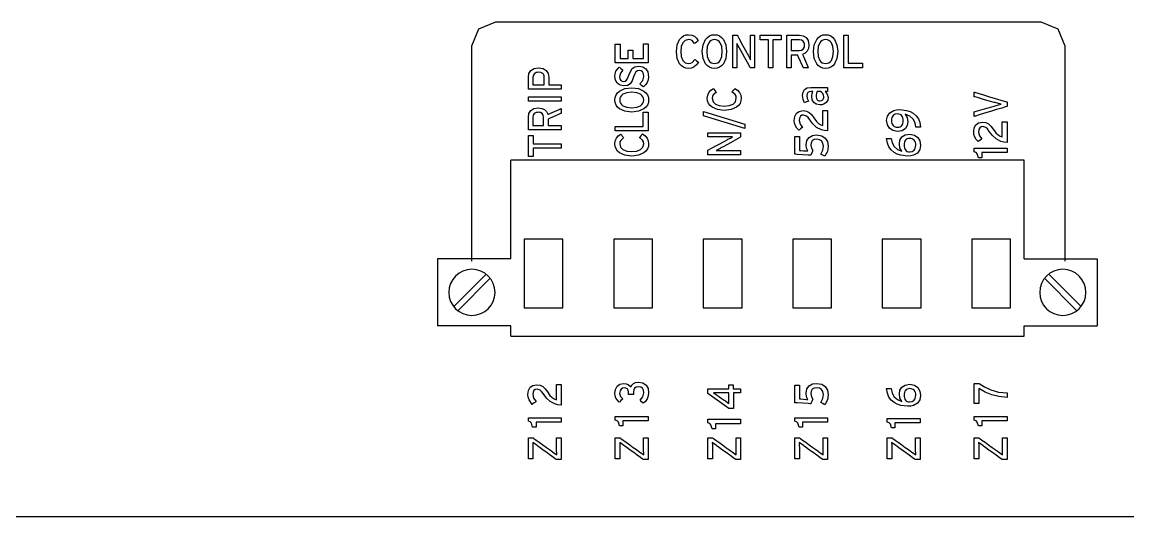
# Model space of a CAD drawing. Extents: x 0.2 to 17.5, y 0.3 to 5.
# Drawn here: x 7.12 to 10.817, y 0.687 to 2.343 of the extents above; entities that cross this region are included whole.
import ezdxf

# ---------------------------------------------------------------- set-up
doc = ezdxf.new("R2010")
doc.units = 0
doc.header["$MEASUREMENT"] = 0
doc.layers.get('0').update_dxf_attribs({"linetype": 'CONTINUOUS'})

msp = doc.modelspace()

# ---------------------------------------------------------------- linework, layer by layer
at = {"color": 7}
for p, q in [((10.4696, 1.8806), (8.7535, 1.8806)), ((8.7535, 1.551), (8.7535, 1.8806)), ((10.4696, 1.551), (10.4696, 1.8806)), ((8.509, 1.551), (8.509, 1.3265)), ((8.7535, 1.551), (8.509, 1.551)), ((10.4696, 1.551), (10.714, 1.551)), ((10.714, 1.551), (10.714, 1.3265)), ((8.5626, 1.3916), (8.6709, 1.4998)), ((8.5766, 1.3774), (8.6851, 1.4859)), ((10.6466, 1.3774), (10.5381, 1.4859)), ((10.6608, 1.3916), (10.5523, 1.4998)), ((8.7535, 1.3265), (8.509, 1.3265)), ((8.7535, 1.2919), (8.7535, 1.3265)), ((10.4696, 1.2919), (10.4696, 1.3265)), ((10.4696, 1.3265), (10.714, 1.3265)), ((8.7535, 1.2919), (10.4696, 1.2919)), ((17.235, 0.6873), (0.386, 0.6873))]:
    msp.add_line(p, q, dxfattribs=at)
for points in [[(10.6072, 1.5432), (10.6072, 1.5741), (10.6072, 1.6557), (10.6072, 1.9031), (10.6072, 2.1506), (10.6072, 2.2321), (10.6072, 2.263), (10.5838, 2.3197), (10.5272, 2.3431), (10.5067, 2.3431), (10.4488, 2.3431), (10.242, 2.3431), (9.9497, 2.3431), (9.6146, 2.3431), (9.2796, 2.3431), (8.9873, 2.3431), (8.7805, 2.3431), (8.7226, 2.3431), (8.7021, 2.3431), (8.6456, 2.3197), (8.6221, 2.263), (8.6221, 2.2321), (8.6221, 2.1506), (8.6221, 1.9031), (8.6221, 1.6557), (8.6221, 1.5741), (8.6221, 1.5432)], [(9.3479, 2.1878), (9.3389, 2.1888), (9.3309, 2.1919), (9.324, 2.1969), (9.3181, 2.2036), (9.31, 2.2215), (9.3072, 2.2444), (9.31, 2.2673), (9.3181, 2.2852), (9.324, 2.2919), (9.3309, 2.2969), (9.3389, 2.3), (9.3479, 2.301), (9.3586, 2.2997), (9.3676, 2.2958), (9.3748, 2.2894), (9.3804, 2.2807), (9.3784, 2.2792), (9.374, 2.2761), (9.3696, 2.273), (9.3675, 2.2715), (9.3596, 2.2814), (9.3544, 2.2839), (9.3479, 2.2847), (9.3366, 2.2819), (9.3285, 2.2739), (9.3235, 2.2611), (9.3218, 2.2444), (9.3235, 2.2277), (9.3285, 2.2151), (9.3366, 2.2072), (9.3479, 2.2044), (9.3546, 2.2053), (9.3602, 2.2079), (9.3689, 2.2179), (9.3708, 2.2165), (9.3748, 2.2134), (9.3789, 2.2102), (9.3808, 2.2088), (9.3748, 2.1998), (9.3672, 2.1932), (9.3582, 2.1891), (9.3479, 2.1878)], [(9.4347, 2.1878), (9.4257, 2.1888), (9.4177, 2.1919), (9.4108, 2.1969), (9.4049, 2.2036), (9.3968, 2.2215), (9.394, 2.2444), (9.3968, 2.2673), (9.4049, 2.2852), (9.4108, 2.2919), (9.4177, 2.2969), (9.4257, 2.3), (9.4347, 2.301), (9.4435, 2.3), (9.4515, 2.2969), (9.4584, 2.2919), (9.4643, 2.2852), (9.4725, 2.2673), (9.4754, 2.2444), (9.4725, 2.2215), (9.4643, 2.2036), (9.4584, 2.1969), (9.4515, 2.1919), (9.4435, 2.1888), (9.4347, 2.1878)], [(9.5551, 2.1895), (9.5534, 2.1924), (9.5491, 2.2002), (9.5359, 2.2239), (9.5227, 2.2475), (9.5184, 2.2553), (9.5167, 2.2583), (9.5096, 2.2719), (9.5096, 2.267), (9.5096, 2.2599), (9.5096, 2.2464), (9.5096, 2.244), (9.5096, 2.2375), (9.5096, 2.2179), (9.5096, 2.1984), (9.5096, 2.1919), (9.5096, 2.1895), (9.5074, 2.1895), (9.5027, 2.1895), (9.4979, 2.1895), (9.4957, 2.1895), (9.4957, 2.1907), (9.4957, 2.1942), (9.4957, 2.2066), (9.4957, 2.2242), (9.4957, 2.2444), (9.4957, 2.2646), (9.4957, 2.2822), (9.4957, 2.2946), (9.4957, 2.2981), (9.4957, 2.2993), (9.498, 2.2993), (9.5032, 2.2993), (9.5083, 2.2993), (9.5106, 2.2993), (9.5122, 2.2965), (9.5163, 2.2889), (9.5288, 2.2659), (9.5412, 2.243), (9.5454, 2.2354), (9.5469, 2.2325), (9.5515, 2.224), (9.5551, 2.2169), (9.555, 2.2218), (9.5549, 2.2291), (9.5547, 2.2427), (9.5547, 2.2451), (9.5547, 2.2516), (9.5547, 2.271), (9.5547, 2.2905), (9.5547, 2.2969), (9.5547, 2.2993), (9.5569, 2.2993), (9.5618, 2.2993), (9.5667, 2.2993), (9.569, 2.2993), (9.569, 2.2981), (9.569, 2.2946), (9.569, 2.2822), (9.569, 2.2646), (9.569, 2.2444), (9.569, 2.2242), (9.569, 2.2066), (9.569, 2.1942), (9.569, 2.1907), (9.569, 2.1895), (9.5668, 2.1895), (9.562, 2.1895), (9.5572, 2.1895), (9.5551, 2.1895)], [(9.729, 2.2346), (9.7298, 2.2326), (9.7321, 2.2275), (9.7388, 2.212), (9.7456, 2.1965), (9.7478, 2.1914), (9.7487, 2.1895), (9.7461, 2.1895), (9.7404, 2.1895), (9.7347, 2.1895), (9.7321, 2.1895), (9.7312, 2.1913), (9.7291, 2.1962), (9.7226, 2.2112), (9.716, 2.2261), (9.7139, 2.231), (9.7131, 2.2329), (9.7097, 2.2329), (9.7022, 2.2329), (9.6948, 2.2329), (9.6914, 2.2329), (9.6914, 2.231), (9.6914, 2.2261), (9.6914, 2.2112), (9.6914, 2.1962), (9.6914, 2.1913), (9.6914, 2.1895), (9.6891, 2.1895), (9.6842, 2.1895), (9.6793, 2.1895), (9.6771, 2.1895), (9.6771, 2.1907), (9.6771, 2.1942), (9.6771, 2.2066), (9.6771, 2.2242), (9.6771, 2.2444), (9.6771, 2.2646), (9.6771, 2.2822), (9.6771, 2.2946), (9.6771, 2.2981), (9.6771, 2.2993), (9.6789, 2.2993), (9.6837, 2.2993), (9.6981, 2.2993), (9.7126, 2.2993), (9.7174, 2.2993), (9.7192, 2.2993), (9.7312, 2.2974), (9.7411, 2.2914), (9.7479, 2.2812), (9.7504, 2.2664), (9.7489, 2.2547), (9.7446, 2.2454), (9.7379, 2.2387), (9.729, 2.2346)], [(9.8063, 2.1878), (9.7975, 2.1888), (9.7895, 2.1919), (9.7826, 2.1969), (9.7767, 2.2036), (9.7685, 2.2215), (9.7656, 2.2444), (9.7685, 2.2673), (9.7767, 2.2852), (9.7826, 2.2919), (9.7895, 2.2969), (9.7975, 2.3), (9.8063, 2.301), (9.8153, 2.3), (9.8233, 2.2969), (9.8302, 2.2919), (9.8361, 2.2852), (9.8442, 2.2673), (9.847, 2.2444), (9.8442, 2.2215), (9.8361, 2.2036), (9.8302, 2.1969), (9.8233, 2.1919), (9.8153, 2.1888), (9.8063, 2.1878)], [(9.4347, 2.2847), (9.4287, 2.284), (9.4234, 2.2819), (9.419, 2.2785), (9.4153, 2.2739), (9.4103, 2.2611), (9.4086, 2.2444), (9.4103, 2.2277), (9.4153, 2.2151), (9.419, 2.2105), (9.4234, 2.2072), (9.4287, 2.2051), (9.4347, 2.2044), (9.4406, 2.2051), (9.4457, 2.2072), (9.4501, 2.2105), (9.4538, 2.2151), (9.4588, 2.2277), (9.4604, 2.2444), (9.4588, 2.2611), (9.4538, 2.2739), (9.4501, 2.2785), (9.4457, 2.2819), (9.4406, 2.284), (9.4347, 2.2847)], [(9.7192, 2.2837), (9.718, 2.2837), (9.7148, 2.2837), (9.7053, 2.2837), (9.6957, 2.2837), (9.6926, 2.2837), (9.6914, 2.2837), (9.6914, 2.2822), (9.6914, 2.2782), (9.6914, 2.2726), (9.6914, 2.2661), (9.6914, 2.2596), (9.6914, 2.254), (9.6914, 2.25), (9.6914, 2.2485), (9.6926, 2.2485), (9.6957, 2.2485), (9.7053, 2.2485), (9.7148, 2.2485), (9.718, 2.2485), (9.7192, 2.2485), (9.7259, 2.2496), (9.7312, 2.2528), (9.7346, 2.2583), (9.7355, 2.2619), (9.7358, 2.2661), (9.7355, 2.2702), (9.7346, 2.2737), (9.7312, 2.2792), (9.7259, 2.2826), (9.7192, 2.2837)], [(9.8063, 2.2847), (9.8003, 2.284), (9.7951, 2.2819), (9.7906, 2.2785), (9.7869, 2.2739), (9.7819, 2.2611), (9.7802, 2.2444), (9.7819, 2.2277), (9.7869, 2.2151), (9.7906, 2.2105), (9.7951, 2.2072), (9.8003, 2.2051), (9.8063, 2.2044), (9.8123, 2.2051), (9.8175, 2.2072), (9.822, 2.2105), (9.8257, 2.2151), (9.8307, 2.2277), (9.8324, 2.2444), (9.8307, 2.2611), (9.8257, 2.2739), (9.822, 2.2785), (9.8175, 2.2819), (9.8123, 2.284), (9.8063, 2.2847)], [(8.8811, 2.1579), (8.8811, 2.154), (8.8811, 2.1454), (8.8811, 2.1368), (8.8811, 2.1328), (8.8829, 2.1328), (8.8875, 2.1328), (8.9016, 2.1328), (8.9157, 2.1328), (8.9204, 2.1328), (8.9222, 2.1328), (8.9222, 2.1307), (8.9222, 2.1259), (8.9222, 2.1211), (8.9222, 2.1189), (8.9209, 2.1189), (8.9174, 2.1189), (8.905, 2.1189), (8.8874, 2.1189), (8.8672, 2.1189), (8.8471, 2.1189), (8.8295, 2.1189), (8.817, 2.1189), (8.8135, 2.1189), (8.8123, 2.1189), (8.8123, 2.1207), (8.8123, 2.1252), (8.8123, 2.1389), (8.8123, 2.1527), (8.8123, 2.1572), (8.8123, 2.1589), (8.8144, 2.1714), (8.8209, 2.1811), (8.8316, 2.1875), (8.8465, 2.1898), (8.8615, 2.1875), (8.8724, 2.181), (8.8789, 2.1709), (8.8811, 2.1579)], [(9.2146, 2.1603), (9.2134, 2.1501), (9.2099, 2.1409), (9.2043, 2.1328), (9.197, 2.1261), (9.1952, 2.1276), (9.1912, 2.1311), (9.1873, 2.1346), (9.1855, 2.1362), (9.1948, 2.1478), (9.1983, 2.1613), (9.1974, 2.17), (9.1944, 2.1763), (9.1895, 2.1801), (9.1824, 2.1813), (9.1768, 2.1802), (9.1722, 2.1765), (9.1682, 2.1697), (9.1641, 2.1596), (9.159, 2.1463), (9.1528, 2.1369), (9.1443, 2.1313), (9.1319, 2.1294), (9.1191, 2.1319), (9.1094, 2.1386), (9.1033, 2.1486), (9.1012, 2.161), (9.1022, 2.1703), (9.1052, 2.1785), (9.1161, 2.1925), (9.118, 2.1909), (9.122, 2.1874), (9.1261, 2.1839), (9.128, 2.1823), (9.1201, 2.1724), (9.1175, 2.16), (9.1186, 2.1528), (9.1215, 2.1478), (9.1258, 2.1449), (9.131, 2.144), (9.1362, 2.145), (9.1404, 2.1483), (9.1442, 2.1548), (9.1482, 2.1651), (9.1534, 2.1778), (9.1599, 2.1874), (9.1688, 2.1935), (9.1814, 2.1956), (9.1949, 2.1935), (9.2054, 2.1871), (9.2122, 2.1761), (9.2146, 2.1603)], [(8.8277, 2.1589), (8.8277, 2.1578), (8.8277, 2.1549), (8.8277, 2.1459), (8.8277, 2.1369), (8.8277, 2.134), (8.8277, 2.1328), (8.8281, 2.1328), (8.8293, 2.1328), (8.8337, 2.1328), (8.8397, 2.1328), (8.8467, 2.1328), (8.8537, 2.1328), (8.8598, 2.1328), (8.8641, 2.1328), (8.8653, 2.1328), (8.8657, 2.1328), (8.8657, 2.134), (8.8657, 2.1369), (8.8657, 2.1459), (8.8657, 2.1549), (8.8657, 2.1578), (8.8657, 2.1589), (8.8654, 2.1628), (8.8644, 2.1661), (8.8628, 2.1689), (8.8606, 2.1712), (8.8545, 2.1742), (8.8465, 2.1752), (8.8423, 2.1749), (8.8385, 2.1741), (8.8353, 2.1727), (8.8326, 2.1708), (8.829, 2.1656), (8.8277, 2.1589)], [(9.2146, 2.0823), (9.2135, 2.0735), (9.2104, 2.0655), (9.2055, 2.0586), (9.1988, 2.0527), (9.1809, 2.0445), (9.158, 2.0416), (9.135, 2.0445), (9.1171, 2.0527), (9.1104, 2.0586), (9.1054, 2.0655), (9.1023, 2.0735), (9.1012, 2.0823), (9.1023, 2.0913), (9.1054, 2.0993), (9.1104, 2.1063), (9.1171, 2.1122), (9.135, 2.1205), (9.158, 2.1233), (9.1809, 2.1205), (9.1988, 2.1122), (9.2055, 2.1063), (9.2104, 2.0993), (9.2135, 2.0913), (9.2146, 2.0823)], [(9.1178, 2.0823), (9.1185, 2.0764), (9.1206, 2.0713), (9.124, 2.0669), (9.1286, 2.0632), (9.1413, 2.0582), (9.158, 2.0565), (9.1747, 2.0582), (9.1873, 2.0632), (9.1919, 2.0669), (9.1952, 2.0713), (9.1973, 2.0764), (9.198, 2.0823), (9.1973, 2.0883), (9.1952, 2.0935), (9.1919, 2.098), (9.1873, 2.1017), (9.1747, 2.1067), (9.158, 2.1084), (9.1413, 2.1067), (9.1286, 2.1017), (9.124, 2.098), (9.1206, 2.0935), (9.1185, 2.0883), (9.1178, 2.0823)], [(9.5242, 2.0881), (9.5231, 2.0791), (9.52, 2.0711), (9.515, 2.0642), (9.5083, 2.0583), (9.4903, 2.0502), (9.4672, 2.0474), (9.4444, 2.0502), (9.4265, 2.0583), (9.4198, 2.0642), (9.4148, 2.0711), (9.4117, 2.0791), (9.4106, 2.0881), (9.412, 2.0988), (9.416, 2.1077), (9.4225, 2.1149), (9.4313, 2.1206), (9.4327, 2.1186), (9.4359, 2.1142), (9.439, 2.1098), (9.4404, 2.1077), (9.4304, 2.0998), (9.428, 2.0946), (9.4272, 2.0881), (9.43, 2.0768), (9.4381, 2.0687), (9.4507, 2.0637), (9.4672, 2.062), (9.484, 2.0637), (9.4967, 2.0687), (9.5048, 2.0768), (9.5076, 2.0881), (9.5067, 2.0948), (9.5041, 2.1004), (9.494, 2.1091), (9.4954, 2.111), (9.4986, 2.115), (9.5017, 2.1191), (9.5032, 2.121), (9.512, 2.115), (9.5186, 2.1073), (9.5228, 2.0983), (9.5242, 2.0881)], [(9.8131, 2.1108), (9.8118, 2.1108), (9.809, 2.1108), (9.8062, 2.1108), (9.805, 2.1108), (9.812, 2.1021), (9.8148, 2.0911), (9.8133, 2.0822), (9.8085, 2.0741), (9.7999, 2.0683), (9.794, 2.0666), (9.787, 2.066), (9.7751, 2.0683), (9.7667, 2.0743), (9.7618, 2.0835), (9.7602, 2.0949), (9.7611, 2.1038), (9.7636, 2.1108), (9.7575, 2.1108), (9.7514, 2.1099), (9.7469, 2.1073), (9.7442, 2.1031), (9.7432, 2.0972), (9.7446, 2.0871), (9.7487, 2.0786), (9.7467, 2.0777), (9.7424, 2.0757), (9.7381, 2.0737), (9.7361, 2.0728), (9.7308, 2.0841), (9.729, 2.0976), (9.7307, 2.1087), (9.7357, 2.1172), (9.7443, 2.1228), (9.7565, 2.1247), (9.7589, 2.1247), (9.7653, 2.1247), (9.7848, 2.1247), (9.8042, 2.1247), (9.8107, 2.1247), (9.8131, 2.1247), (9.8131, 2.1225), (9.8131, 2.1178), (9.8131, 2.113), (9.8131, 2.1108)], [(9.7778, 2.1108), (9.7764, 2.1077), (9.7754, 2.1041), (9.7747, 2.0997), (9.7744, 2.0945), (9.7753, 2.0883), (9.7762, 2.0858), (9.7776, 2.0836), (9.7794, 2.0819), (9.7815, 2.0806), (9.7839, 2.0799), (9.7866, 2.0796), (9.7922, 2.0804), (9.7945, 2.0815), (9.7965, 2.083), (9.7981, 2.0849), (9.7992, 2.0873), (9.8, 2.0902), (9.8002, 2.0935), (9.7993, 2.0989), (9.7969, 2.1037), (9.7935, 2.1077), (9.7897, 2.1108), (9.7892, 2.1108), (9.7878, 2.1108), (9.7838, 2.1108), (9.7797, 2.1108), (9.7783, 2.1108), (9.7778, 2.1108)], [(10.4129, 2.0759), (10.4129, 2.0735), (10.4129, 2.0682), (10.4129, 2.063), (10.4129, 2.0606), (10.4117, 2.0602), (10.4082, 2.0592), (10.3958, 2.0554), (10.3782, 2.0501), (10.358, 2.044), (10.3378, 2.0379), (10.3202, 2.0326), (10.3078, 2.0288), (10.3043, 2.0278), (10.3031, 2.0274), (10.3031, 2.0298), (10.3031, 2.0352), (10.3031, 2.0405), (10.3031, 2.043), (10.3061, 2.0438), (10.314, 2.0461), (10.338, 2.053), (10.362, 2.0599), (10.3699, 2.0621), (10.3729, 2.063), (10.384, 2.066), (10.3933, 2.0684), (10.384, 2.0706), (10.3729, 2.0735), (10.3699, 2.0744), (10.362, 2.0766), (10.338, 2.0835), (10.314, 2.0904), (10.3061, 2.0926), (10.3031, 2.0935), (10.3031, 2.0959), (10.3031, 2.1011), (10.3031, 2.1064), (10.3031, 2.1088), (10.3043, 2.1084), (10.3078, 2.1074), (10.3202, 2.1036), (10.3378, 2.0984), (10.358, 2.0923), (10.3782, 2.0863), (10.3958, 2.081), (10.4082, 2.0773), (10.4117, 2.0762), (10.4129, 2.0759)], [(8.8772, 2.0345), (8.8792, 2.0354), (8.8842, 2.0376), (8.8997, 2.0443), (8.9151, 2.0511), (8.9202, 2.0533), (8.9222, 2.0542), (8.9222, 2.0516), (8.9222, 2.0459), (8.9222, 2.0402), (8.9222, 2.0376), (8.9203, 2.0367), (8.9153, 2.0346), (8.9004, 2.0281), (8.8854, 2.0215), (8.8805, 2.0194), (8.8786, 2.0186), (8.8786, 2.0152), (8.8786, 2.0077), (8.8786, 2.0003), (8.8786, 1.9969), (8.8805, 1.9969), (8.8854, 1.9969), (8.9004, 1.9969), (8.9153, 1.9969), (8.9203, 1.9969), (8.9222, 1.9969), (8.9222, 1.9946), (8.9222, 1.9897), (8.9222, 1.9849), (8.9222, 1.9826), (8.9209, 1.9826), (8.9174, 1.9826), (8.905, 1.9826), (8.8874, 1.9826), (8.8672, 1.9826), (8.8471, 1.9826), (8.8295, 1.9826), (8.817, 1.9826), (8.8135, 1.9826), (8.8123, 1.9826), (8.8123, 1.9844), (8.8123, 1.9892), (8.8123, 2.0038), (8.8123, 2.0184), (8.8123, 2.0232), (8.8123, 2.025), (8.8142, 2.0368), (8.8202, 2.0467), (8.8304, 2.0534), (8.845, 2.0559), (8.857, 2.0544), (8.8663, 2.0501), (8.8731, 2.0434), (8.8772, 2.0345)], [(8.8277, 2.025), (8.8277, 2.0238), (8.8277, 2.0206), (8.8277, 2.0109), (8.8277, 2.0013), (8.8277, 1.9981), (8.8277, 1.9969), (8.8292, 1.9969), (8.8333, 1.9969), (8.8389, 1.9969), (8.8454, 1.9969), (8.8519, 1.9969), (8.8576, 1.9969), (8.8616, 1.9969), (8.8632, 1.9969), (8.8632, 1.9981), (8.8632, 2.0013), (8.8632, 2.0109), (8.8632, 2.0206), (8.8632, 2.0238), (8.8632, 2.025), (8.8621, 2.0316), (8.8588, 2.0367), (8.8533, 2.0401), (8.8497, 2.041), (8.8455, 2.0413), (8.8414, 2.041), (8.8379, 2.0401), (8.8323, 2.0367), (8.8289, 2.0316), (8.8277, 2.025)], [(9.8131, 1.9789), (9.8018, 1.9799), (9.792, 1.9823), (9.7762, 1.9905), (9.7639, 2.0022), (9.7538, 2.0159), (9.7478, 2.0238), (9.7427, 2.0288), (9.7324, 2.0321), (9.7264, 2.0311), (9.7218, 2.0278), (9.7189, 2.022), (9.7178, 2.0135), (9.7209, 2.0013), (9.729, 1.9904), (9.727, 1.989), (9.7227, 1.9858), (9.7184, 1.9827), (9.7165, 1.9813), (9.7101, 1.9883), (9.7054, 1.9963), (9.7025, 2.0051), (9.7015, 2.0142), (9.7033, 2.0275), (9.7088, 2.0378), (9.7181, 2.0444), (9.7314, 2.0467), (9.7425, 2.0453), (9.7512, 2.041), (9.7589, 2.0336), (9.767, 2.0226), (9.7755, 2.011), (9.7828, 2.0035), (9.7898, 1.9991), (9.7972, 1.9969), (9.7972, 1.9991), (9.7972, 2.0048), (9.7972, 2.0223), (9.7972, 2.0398), (9.7972, 2.0455), (9.7972, 2.0477), (9.7996, 2.0477), (9.8051, 2.0477), (9.8106, 2.0477), (9.8131, 2.0477), (9.8131, 2.0448), (9.8131, 2.037), (9.8131, 2.0133), (9.8131, 1.9897), (9.8131, 1.9819), (9.8131, 1.9789)], [(10.124, 1.9911), (10.1216, 1.9911), (10.1162, 1.9911), (10.1109, 1.9911), (10.1084, 1.9911), (10.1056, 2.0063), (10.0988, 2.0187), (10.0878, 2.0281), (10.0728, 2.0345), (10.0795, 2.0237), (10.0817, 2.0091), (10.0795, 1.9967), (10.0731, 1.9865), (10.0623, 1.9795), (10.0471, 1.9769), (10.0312, 1.9798), (10.0197, 1.9878), (10.0128, 1.9997), (10.0104, 2.0145), (10.0129, 2.0286), (10.0207, 2.04), (10.0343, 2.0476), (10.0434, 2.0497), (10.0542, 2.0504), (10.077, 2.0476), (10.0885, 2.0436), (10.0993, 2.0378), (10.1088, 2.0298), (10.1165, 2.0195), (10.1217, 2.0067), (10.124, 1.9911)], [(10.0264, 2.0138), (10.0268, 2.0087), (10.0278, 2.0042), (10.0296, 2.0003), (10.032, 1.9972), (10.0349, 1.9947), (10.0384, 1.9929), (10.0423, 1.9918), (10.0467, 1.9914), (10.0514, 1.9918), (10.0553, 1.9929), (10.0587, 1.9947), (10.0613, 1.9972), (10.0634, 2.0003), (10.0649, 2.004), (10.0658, 2.0083), (10.0661, 2.0131), (10.0658, 2.0182), (10.0648, 2.0227), (10.0633, 2.0266), (10.0612, 2.0298), (10.0585, 2.0324), (10.0552, 2.0343), (10.0513, 2.0355), (10.0467, 2.0359), (10.039, 2.0345), (10.0355, 2.0327), (10.0325, 2.0303), (10.03, 2.0272), (10.028, 2.0234), (10.0268, 2.019), (10.0264, 2.0138)], [(10.4129, 1.9406), (10.4017, 1.9416), (10.3919, 1.944), (10.376, 1.9522), (10.3638, 1.9638), (10.3536, 1.9775), (10.3476, 1.9855), (10.3425, 1.9905), (10.3322, 1.9938), (10.3262, 1.9928), (10.3216, 1.9894), (10.3187, 1.9837), (10.3177, 1.9752), (10.3207, 1.963), (10.3288, 1.9521), (10.3269, 1.9507), (10.3226, 1.9475), (10.3183, 1.9444), (10.3163, 1.943), (10.31, 1.95), (10.3053, 1.958), (10.3024, 1.9667), (10.3014, 1.9758), (10.3032, 1.9892), (10.3087, 1.9995), (10.318, 2.0061), (10.3312, 2.0084), (10.3423, 2.007), (10.3511, 2.0027), (10.3588, 1.9952), (10.3668, 1.9843), (10.3754, 1.9729), (10.3827, 1.9653), (10.3896, 1.9609), (10.397, 1.9586), (10.397, 1.9607), (10.397, 1.9665), (10.397, 1.984), (10.397, 2.0015), (10.397, 2.0072), (10.397, 2.0094), (10.3995, 2.0094), (10.405, 2.0094), (10.4104, 2.0094), (10.4129, 2.0094), (10.4129, 2.0065), (10.4129, 1.9987), (10.4129, 1.975), (10.4129, 1.9513), (10.4129, 1.9435), (10.4129, 1.9406)], [(9.2146, 1.9355), (9.2135, 1.9266), (9.2104, 1.9187), (9.2055, 1.9117), (9.1988, 1.9059), (9.1809, 1.8977), (9.158, 1.8948), (9.135, 1.8977), (9.1171, 1.9059), (9.1104, 1.9117), (9.1054, 1.9187), (9.1023, 1.9266), (9.1012, 1.9355), (9.1025, 1.9463), (9.1065, 1.9552), (9.113, 1.9624), (9.1219, 1.968), (9.1233, 1.9661), (9.1264, 1.9618), (9.1295, 1.9575), (9.1309, 1.9555), (9.121, 1.9473), (9.1186, 1.9421), (9.1178, 1.9355), (9.1206, 1.9245), (9.1286, 1.9164), (9.1413, 1.9114), (9.158, 1.9097), (9.1747, 1.9114), (9.1873, 1.9164), (9.1952, 1.9245), (9.198, 1.9355), (9.1971, 1.9424), (9.1945, 1.948), (9.1844, 1.9565), (9.1859, 1.9584), (9.189, 1.9626), (9.1922, 1.9668), (9.1936, 1.9687), (9.2026, 1.9626), (9.2092, 1.9549), (9.2132, 1.9458), (9.2146, 1.9355)], [(9.5222, 1.9586), (9.5192, 1.9569), (9.5114, 1.9526), (9.4877, 1.9394), (9.4641, 1.9262), (9.4563, 1.9219), (9.4533, 1.9202), (9.4398, 1.9131), (9.4446, 1.9132), (9.4517, 1.9133), (9.4652, 1.9135), (9.4676, 1.9135), (9.4741, 1.9135), (9.4937, 1.9135), (9.5133, 1.9135), (9.5197, 1.9135), (9.5222, 1.9135), (9.5222, 1.9112), (9.5222, 1.9063), (9.5222, 1.9014), (9.5222, 1.8992), (9.5209, 1.8992), (9.5174, 1.8992), (9.505, 1.8992), (9.4874, 1.8992), (9.4672, 1.8992), (9.4471, 1.8992), (9.4295, 1.8992), (9.417, 1.8992), (9.4135, 1.8992), (9.4123, 1.8992), (9.4123, 1.9015), (9.4123, 1.9067), (9.4123, 1.9118), (9.4123, 1.9141), (9.4152, 1.9157), (9.4228, 1.9199), (9.4459, 1.9324), (9.4689, 1.945), (9.4766, 1.9492), (9.4794, 1.9508), (9.4879, 1.955), (9.495, 1.9586), (9.4901, 1.9586), (9.4829, 1.9586), (9.4689, 1.9586), (9.4665, 1.9586), (9.4601, 1.9586), (9.4406, 1.9586), (9.4211, 1.9586), (9.4147, 1.9586), (9.4123, 1.9586), (9.4123, 1.9607), (9.4123, 1.9655), (9.4123, 1.9703), (9.4123, 1.9725), (9.4135, 1.9725), (9.417, 1.9725), (9.4295, 1.9725), (9.4471, 1.9725), (9.4672, 1.9725), (9.4874, 1.9725), (9.505, 1.9725), (9.5174, 1.9725), (9.5209, 1.9725), (9.5222, 1.9725), (9.5222, 1.9703), (9.5222, 1.9655), (9.5222, 1.9607), (9.5222, 1.9586)], [(9.8148, 1.9277), (9.8122, 1.9103), (9.8039, 1.8945), (9.8018, 1.8955), (9.7972, 1.8979), (9.7925, 1.9002), (9.7904, 1.9012), (9.7965, 1.9146), (9.7989, 1.9284), (9.7973, 1.9382), (9.7929, 1.9453), (9.7858, 1.9496), (9.7765, 1.9511), (9.768, 1.9497), (9.7618, 1.9458), (9.7581, 1.9396), (9.7568, 1.9314), (9.7587, 1.921), (9.7636, 1.9131), (9.7625, 1.9107), (9.7602, 1.9053), (9.7579, 1.9), (9.7568, 1.8975), (9.7545, 1.8977), (9.7484, 1.898), (9.73, 1.8992), (9.7116, 1.9004), (9.7055, 1.9008), (9.7032, 1.9009), (9.7032, 1.9034), (9.7032, 1.9101), (9.7032, 1.9304), (9.7032, 1.9507), (9.7032, 1.9574), (9.7032, 1.9599), (9.7057, 1.9599), (9.711, 1.9599), (9.7164, 1.9599), (9.7188, 1.9599), (9.7188, 1.9579), (9.7188, 1.9527), (9.7188, 1.9368), (9.7188, 1.921), (9.7188, 1.9158), (9.7188, 1.9138), (9.72, 1.9137), (9.7232, 1.9135), (9.7327, 1.9128), (9.7423, 1.9121), (9.7454, 1.9118), (9.7466, 1.9118), (9.7425, 1.921), (9.7409, 1.9328), (9.7435, 1.9471), (9.7508, 1.9574), (9.7619, 1.9636), (9.7758, 1.9657), (9.7932, 1.9629), (9.8053, 1.9551), (9.8125, 1.9431), (9.8148, 1.9277)], [(10.124, 1.9304), (10.1215, 1.9164), (10.1137, 1.9049), (10.1, 1.8973), (10.0908, 1.8952), (10.08, 1.8945), (10.0573, 1.8974), (10.0459, 1.9013), (10.0352, 1.9071), (10.0257, 1.9151), (10.018, 1.9255), (10.0127, 1.9384), (10.0104, 1.9541), (10.0129, 1.9541), (10.0182, 1.9541), (10.0236, 1.9541), (10.026, 1.9541), (10.0288, 1.9388), (10.0357, 1.9263), (10.0466, 1.9169), (10.0616, 1.9107), (10.0549, 1.9215), (10.0528, 1.9358), (10.0549, 1.9483), (10.0613, 1.9586), (10.0721, 1.9655), (10.0874, 1.968), (10.1033, 1.9652), (10.1148, 1.9572), (10.1217, 1.9453), (10.124, 1.9304)], [(10.0684, 1.9318), (10.0687, 1.9268), (10.0696, 1.9223), (10.0711, 1.9185), (10.0733, 1.9152), (10.076, 1.9126), (10.0793, 1.9106), (10.0832, 1.9095), (10.0878, 1.909), (10.0955, 1.9105), (10.0989, 1.9123), (10.1018, 1.9147), (10.1043, 1.9179), (10.1062, 1.9216), (10.1073, 1.926), (10.1078, 1.9311), (10.1074, 1.9362), (10.1064, 1.9407), (10.1046, 1.9446), (10.1023, 1.9477), (10.0994, 1.9502), (10.096, 1.952), (10.0921, 1.9531), (10.0878, 1.9535), (10.0831, 1.9531), (10.0792, 1.952), (10.0758, 1.9503), (10.0731, 1.9478), (10.0711, 1.9447), (10.0696, 1.941), (10.0687, 1.9367), (10.0684, 1.9318)], [(10.4129, 1.9067), (10.4093, 1.9067), (10.3998, 1.9067), (10.3863, 1.9067), (10.3709, 1.9067), (10.3555, 1.9067), (10.342, 1.9067), (10.3325, 1.9067), (10.3288, 1.9067), (10.3288, 1.904), (10.3288, 1.898), (10.3288, 1.8921), (10.3288, 1.8894), (10.327, 1.8894), (10.3231, 1.8894), (10.3191, 1.8894), (10.3173, 1.8894), (10.3135, 1.9023), (10.3092, 1.9068), (10.3031, 1.9094), (10.3031, 1.9112), (10.3031, 1.9151), (10.3031, 1.9191), (10.3031, 1.9209), (10.3043, 1.9209), (10.3078, 1.9209), (10.3202, 1.9209), (10.3378, 1.9209), (10.358, 1.9209), (10.3782, 1.9209), (10.3958, 1.9209), (10.4082, 1.9209), (10.4117, 1.9209), (10.4129, 1.9209), (10.4129, 1.9187), (10.4129, 1.9138), (10.4129, 1.9089), (10.4129, 1.9067)], [(8.9281, 1.6168), (8.7984, 1.6168), (8.7984, 1.3872), (8.9281, 1.3872), (8.9281, 1.6168)], [(9.0978, 1.3872), (9.2275, 1.3872), (9.2275, 1.6168), (9.0978, 1.6168), (9.0978, 1.3872)], [(9.397, 1.3872), (9.5269, 1.3872), (9.5269, 1.6168), (9.397, 1.6168), (9.397, 1.3872)], [(9.6965, 1.3872), (9.8263, 1.3872), (9.8263, 1.6168), (9.6965, 1.6168), (9.6965, 1.3872)], [(9.9959, 1.3872), (10.1254, 1.3872), (10.1254, 1.6168), (9.9959, 1.6168), (9.9959, 1.3872)], [(10.2953, 1.3872), (10.4248, 1.3872), (10.4248, 1.6168), (10.2953, 1.6168), (10.2953, 1.3872)], [(8.7011, 1.4387), (8.6995, 1.4543), (8.695, 1.4688), (8.6879, 1.482), (8.6784, 1.4934), (8.667, 1.5028), (8.6539, 1.51), (8.6393, 1.5145), (8.6238, 1.516), (8.6082, 1.5145), (8.5937, 1.51), (8.5805, 1.5028), (8.5691, 1.4934), (8.5596, 1.482), (8.5525, 1.4688), (8.548, 1.4543), (8.5464, 1.4387), (8.548, 1.4231), (8.5525, 1.4086), (8.5596, 1.3955), (8.5691, 1.3841), (8.5805, 1.3746), (8.5937, 1.3675), (8.6082, 1.363), (8.6238, 1.3614), (8.6393, 1.363), (8.6539, 1.3675), (8.667, 1.3746), (8.6784, 1.3841), (8.6879, 1.3955), (8.695, 1.4086), (8.6995, 1.4231), (8.7011, 1.4387), (8.7011, 1.4387), (8.7011, 1.4387)], [(10.6767, 1.4387), (10.6752, 1.4543), (10.6707, 1.4688), (10.6635, 1.482), (10.6541, 1.4934), (10.6427, 1.5028), (10.6295, 1.51), (10.615, 1.5145), (10.5994, 1.516), (10.5838, 1.5145), (10.5693, 1.51), (10.5562, 1.5028), (10.5448, 1.4934), (10.5353, 1.482), (10.5282, 1.4688), (10.5237, 1.4543), (10.5221, 1.4387), (10.5237, 1.4231), (10.5282, 1.4086), (10.5353, 1.3955), (10.5448, 1.3841), (10.5562, 1.3746), (10.5693, 1.3675), (10.5838, 1.363), (10.5994, 1.3614), (10.615, 1.363), (10.6295, 1.3675), (10.6427, 1.3746), (10.6541, 1.3841), (10.6635, 1.3955), (10.6707, 1.4086), (10.6752, 1.4231), (10.6767, 1.4387), (10.6767, 1.4387), (10.6767, 1.4387)], [(8.9222, 1.0617), (8.9109, 1.0628), (8.9011, 1.0652), (8.8852, 1.0734), (8.873, 1.085), (8.8628, 1.0986), (8.8568, 1.1066), (8.8517, 1.1116), (8.8415, 1.1149), (8.8355, 1.1139), (8.8309, 1.1107), (8.8281, 1.105), (8.827, 1.0966), (8.83, 1.0843), (8.8379, 1.0732), (8.8359, 1.0718), (8.8316, 1.0686), (8.8273, 1.0655), (8.8253, 1.064), (8.8145, 1.0793), (8.8115, 1.088), (8.8104, 1.0969), (8.8123, 1.1105), (8.8179, 1.1209), (8.8272, 1.1275), (8.8404, 1.1298), (8.8516, 1.1284), (8.8604, 1.124), (8.8681, 1.1164), (8.8762, 1.1054), (8.8846, 1.094), (8.8918, 1.0866), (8.8987, 1.0821), (8.906, 1.0796), (8.906, 1.0818), (8.906, 1.0876), (8.906, 1.1051), (8.906, 1.1226), (8.906, 1.1283), (8.906, 1.1305), (8.9086, 1.1305), (8.9141, 1.1305), (8.9196, 1.1305), (8.9222, 1.1305), (8.9222, 1.1275), (8.9222, 1.1198), (8.9222, 1.0961), (8.9222, 1.0724), (8.9222, 1.0646), (8.9222, 1.0617)], [(9.2146, 1.102), (9.2134, 1.0919), (9.2098, 1.0822), (9.204, 1.0738), (9.1963, 1.0674), (9.1947, 1.0691), (9.191, 1.0729), (9.1874, 1.0766), (9.1858, 1.0783), (9.1952, 1.089), (9.1983, 1.102), (9.1971, 1.1117), (9.1935, 1.1183), (9.1879, 1.1219), (9.1804, 1.123), (9.1729, 1.1217), (9.1677, 1.118), (9.1647, 1.1125), (9.1638, 1.1054), (9.1638, 1.0966), (9.1612, 1.0966), (9.1557, 1.0966), (9.1502, 1.0966), (9.1476, 1.0966), (9.1476, 1.1054), (9.1465, 1.1113), (9.1433, 1.1155), (9.1386, 1.1181), (9.1327, 1.119), (9.1276, 1.1181), (9.1228, 1.1152), (9.1191, 1.1095), (9.1176, 1.1007), (9.1203, 1.0905), (9.1278, 1.082), (9.126, 1.0803), (9.122, 1.0766), (9.1179, 1.0729), (9.1161, 1.0712), (9.1051, 1.0847), (9.1022, 1.0925), (9.1012, 1.101), (9.1032, 1.1139), (9.1089, 1.1243), (9.1183, 1.1313), (9.131, 1.1339), (9.1398, 1.133), (9.1464, 1.1305), (9.1551, 1.1224), (9.1583, 1.1285), (9.1636, 1.1335), (9.171, 1.1368), (9.1804, 1.138), (9.1952, 1.1355), (9.2059, 1.1284), (9.2124, 1.1171), (9.2146, 1.102)], [(9.8148, 1.0963), (9.8122, 1.0788), (9.8039, 1.0627), (9.8018, 1.0638), (9.7972, 1.0663), (9.7925, 1.0687), (9.7904, 1.0698), (9.7965, 1.0831), (9.7989, 1.0966), (9.7973, 1.1065), (9.7929, 1.1137), (9.7858, 1.1182), (9.7765, 1.1197), (9.768, 1.1183), (9.7618, 1.1143), (9.7581, 1.1081), (9.7568, 1.1), (9.7587, 1.0895), (9.7636, 1.0813), (9.7625, 1.079), (9.7602, 1.0737), (9.7579, 1.0685), (9.7568, 1.0661), (9.7545, 1.0662), (9.7484, 1.0666), (9.73, 1.0678), (9.7116, 1.0689), (9.7055, 1.0693), (9.7032, 1.0695), (9.7032, 1.072), (9.7032, 1.0787), (9.7032, 1.099), (9.7032, 1.1193), (9.7032, 1.1259), (9.7032, 1.1285), (9.7057, 1.1285), (9.711, 1.1285), (9.7164, 1.1285), (9.7188, 1.1285), (9.7188, 1.1265), (9.7188, 1.1213), (9.7188, 1.1054), (9.7188, 1.0896), (9.7188, 1.0843), (9.7188, 1.0824), (9.72, 1.0823), (9.7232, 1.082), (9.7327, 1.0813), (9.7423, 1.0806), (9.7454, 1.0804), (9.7466, 1.0803), (9.7425, 1.0895), (9.7409, 1.101), (9.7435, 1.1155), (9.7508, 1.1259), (9.7619, 1.1321), (9.7758, 1.1342), (9.7932, 1.1314), (9.8053, 1.1236), (9.8125, 1.1116), (9.8148, 1.0963)], [(10.124, 1.0935), (10.1215, 1.0793), (10.1137, 1.0679), (10.1, 1.0604), (10.0908, 1.0583), (10.08, 1.0576), (10.0573, 1.0605), (10.0459, 1.0644), (10.0352, 1.0702), (10.0257, 1.0782), (10.018, 1.0885), (10.0127, 1.1013), (10.0104, 1.1169), (10.0129, 1.1169), (10.0182, 1.1169), (10.0236, 1.1169), (10.026, 1.1169), (10.0288, 1.1018), (10.0357, 1.0894), (10.0466, 1.0799), (10.0616, 1.0735), (10.0549, 1.0843), (10.0528, 1.099), (10.0549, 1.1113), (10.0613, 1.1216), (10.0721, 1.1286), (10.0874, 1.1312), (10.1033, 1.1283), (10.1148, 1.1202), (10.1217, 1.1083), (10.124, 1.0935)], [(10.0684, 1.0949), (10.0687, 1.0898), (10.0696, 1.0853), (10.0711, 1.0815), (10.0733, 1.0782), (10.076, 1.0756), (10.0793, 1.0737), (10.0832, 1.0726), (10.0878, 1.0722), (10.0955, 1.0736), (10.0989, 1.0753), (10.1018, 1.0777), (10.1043, 1.0808), (10.1062, 1.0846), (10.1073, 1.0891), (10.1078, 1.0942), (10.1074, 1.0994), (10.1064, 1.1039), (10.1046, 1.1077), (10.1023, 1.1109), (10.0994, 1.1134), (10.096, 1.1152), (10.0921, 1.1162), (10.0878, 1.1166), (10.0831, 1.1162), (10.0792, 1.1151), (10.0758, 1.1133), (10.0731, 1.1108), (10.0711, 1.1077), (10.0696, 1.104), (10.0687, 1.0997), (10.0684, 1.0949)], [(10.4129, 1.102), (10.4129, 1.0997), (10.4129, 1.0947), (10.4129, 1.0897), (10.4129, 1.0874), (10.386, 1.0899), (10.3617, 1.0959), (10.3395, 1.1051), (10.319, 1.1173), (10.319, 1.1151), (10.319, 1.1094), (10.319, 1.092), (10.319, 1.0747), (10.319, 1.0689), (10.319, 1.0668), (10.3165, 1.0668), (10.311, 1.0668), (10.3056, 1.0668), (10.3031, 1.0668), (10.3031, 1.0696), (10.3031, 1.0772), (10.3031, 1.1003), (10.3031, 1.1234), (10.3031, 1.131), (10.3031, 1.1339), (10.3057, 1.1339), (10.3114, 1.1339), (10.3171, 1.1339), (10.3197, 1.1339), (10.3373, 1.1221), (10.3588, 1.1121), (10.3841, 1.105), (10.4129, 1.102)], [(9.4438, 1.0942), (9.445, 1.0934), (9.4481, 1.0913), (9.4574, 1.0849), (9.4667, 1.0785), (9.4698, 1.0764), (9.471, 1.0756), (9.4778, 1.0706), (9.4832, 1.0664), (9.4832, 1.0736), (9.4832, 1.082), (9.4832, 1.0829), (9.4832, 1.0852), (9.4832, 1.0922), (9.4832, 1.0992), (9.4832, 1.1015), (9.4832, 1.1024), (9.4818, 1.1024), (9.4781, 1.1024), (9.4671, 1.1024), (9.456, 1.1024), (9.4523, 1.1024), (9.451, 1.1024), (9.4402, 1.1025), (9.4349, 1.1026), (9.4309, 1.1027), (9.4368, 1.099), (9.4438, 1.0942)], [(8.9222, 1.0047), (8.9185, 1.0047), (8.909, 1.0047), (8.8955, 1.0047), (8.88, 1.0047), (8.8646, 1.0047), (8.8511, 1.0047), (8.8415, 1.0047), (8.8379, 1.0047), (8.8379, 1.002), (8.8379, 0.9961), (8.8379, 0.9901), (8.8379, 0.9874), (8.8361, 0.9874), (8.8322, 0.9874), (8.8283, 0.9874), (8.8265, 0.9874), (8.8227, 1.0005), (8.8185, 1.0049), (8.8123, 1.0074), (8.8123, 1.0092), (8.8123, 1.0132), (8.8123, 1.0171), (8.8123, 1.0189), (8.8135, 1.0189), (8.817, 1.0189), (8.8295, 1.0189), (8.8471, 1.0189), (8.8672, 1.0189), (8.8874, 1.0189), (8.905, 1.0189), (8.9174, 1.0189), (8.9209, 1.0189), (8.9222, 1.0189), (8.9222, 1.0167), (8.9222, 1.0118), (8.9222, 1.0069), (8.9222, 1.0047)], [(9.2129, 1.0088), (9.2093, 1.0088), (9.1998, 1.0088), (9.1863, 1.0088), (9.1708, 1.0088), (9.1553, 1.0088), (9.1418, 1.0088), (9.1323, 1.0088), (9.1287, 1.0088), (9.1287, 1.0061), (9.1287, 1.0003), (9.1287, 0.9945), (9.1287, 0.9918), (9.1269, 0.9918), (9.123, 0.9918), (9.1191, 0.9918), (9.1173, 0.9918), (9.1135, 1.0047), (9.1092, 1.0091), (9.1029, 1.0115), (9.1029, 1.0133), (9.1029, 1.0174), (9.1029, 1.0215), (9.1029, 1.0234), (9.1041, 1.0234), (9.1076, 1.0234), (9.1201, 1.0234), (9.1377, 1.0234), (9.1579, 1.0234), (9.1781, 1.0234), (9.1957, 1.0234), (9.2082, 1.0234), (9.2117, 1.0234), (9.2129, 1.0234), (9.2129, 1.0211), (9.2129, 1.0161), (9.2129, 1.0111), (9.2129, 1.0088)], [(9.5222, 0.9993), (9.5185, 0.9993), (9.509, 0.9993), (9.4956, 0.9993), (9.4801, 0.9993), (9.4647, 0.9993), (9.4512, 0.9993), (9.4417, 0.9993), (9.4381, 0.9993), (9.4381, 0.9966), (9.4381, 0.9908), (9.4381, 0.985), (9.4381, 0.9823), (9.4363, 0.9823), (9.4323, 0.9823), (9.4283, 0.9823), (9.4265, 0.9823), (9.4229, 0.9952), (9.4186, 0.9996), (9.4123, 1.002), (9.4123, 1.0038), (9.4123, 1.0079), (9.4123, 1.012), (9.4123, 1.0139), (9.4135, 1.0139), (9.417, 1.0139), (9.4295, 1.0139), (9.4471, 1.0139), (9.4672, 1.0139), (9.4874, 1.0139), (9.505, 1.0139), (9.5174, 1.0139), (9.5209, 1.0139), (9.5222, 1.0139), (9.5222, 1.0116), (9.5222, 1.0066), (9.5222, 1.0016), (9.5222, 0.9993)], [(9.8131, 1.0047), (9.8095, 1.0047), (9.8, 1.0047), (9.7865, 1.0047), (9.7711, 1.0047), (9.7556, 1.0047), (9.7421, 1.0047), (9.7326, 1.0047), (9.729, 1.0047), (9.729, 1.0021), (9.729, 0.9962), (9.729, 0.9904), (9.729, 0.9878), (9.7272, 0.9878), (9.7232, 0.9878), (9.7193, 0.9878), (9.7175, 0.9878), (9.7137, 1.0006), (9.7094, 1.005), (9.7032, 1.0074), (9.7032, 1.0093), (9.7032, 1.0134), (9.7032, 1.0174), (9.7032, 1.0193), (9.7045, 1.0193), (9.708, 1.0193), (9.7204, 1.0193), (9.738, 1.0193), (9.7582, 1.0193), (9.7783, 1.0193), (9.7959, 1.0193), (9.8084, 1.0193), (9.8119, 1.0193), (9.8131, 1.0193), (9.8131, 1.017), (9.8131, 1.012), (9.8131, 1.007), (9.8131, 1.0047)], [(10.1223, 1.002), (10.1187, 1.002), (10.1091, 1.002), (10.0956, 1.002), (10.0801, 1.002), (10.0646, 1.002), (10.0511, 1.002), (10.0415, 1.002), (10.0379, 1.002), (10.0379, 0.9993), (10.0379, 0.9935), (10.0379, 0.9877), (10.0379, 0.985), (10.0361, 0.985), (10.0321, 0.985), (10.0282, 0.985), (10.0264, 0.985), (10.0227, 0.9979), (10.0184, 1.0023), (10.0121, 1.0047), (10.0121, 1.0065), (10.0121, 1.0105), (10.0121, 1.0144), (10.0121, 1.0162), (10.0134, 1.0162), (10.0169, 1.0162), (10.0294, 1.0162), (10.047, 1.0162), (10.0672, 1.0162), (10.0875, 1.0162), (10.1051, 1.0162), (10.1176, 1.0162), (10.1211, 1.0162), (10.1223, 1.0162), (10.1223, 1.014), (10.1223, 1.0091), (10.1223, 1.0042), (10.1223, 1.002)], [(10.4129, 1.0088), (10.4093, 1.0088), (10.3998, 1.0088), (10.3863, 1.0088), (10.3709, 1.0088), (10.3555, 1.0088), (10.342, 1.0088), (10.3325, 1.0088), (10.3288, 1.0088), (10.3288, 1.0061), (10.3288, 1.0003), (10.3288, 0.9945), (10.3288, 0.9918), (10.327, 0.9918), (10.3231, 0.9918), (10.3191, 0.9918), (10.3173, 0.9918), (10.3135, 1.0047), (10.3092, 1.0091), (10.3031, 1.0115), (10.3031, 1.0133), (10.3031, 1.0174), (10.3031, 1.0215), (10.3031, 1.0234), (10.3043, 1.0234), (10.3078, 1.0234), (10.3202, 1.0234), (10.3378, 1.0234), (10.358, 1.0234), (10.3782, 1.0234), (10.3958, 1.0234), (10.4082, 1.0234), (10.4117, 1.0234), (10.4129, 1.0234), (10.4129, 1.0211), (10.4129, 1.0161), (10.4129, 1.0111), (10.4129, 1.0088)], [(8.9222, 0.8789), (8.9196, 0.8789), (8.9141, 0.8789), (8.9086, 0.8789), (8.906, 0.8789), (8.9033, 0.8809), (8.8959, 0.8862), (8.8856, 0.8937), (8.8737, 0.9023), (8.8618, 0.9109), (8.8514, 0.9184), (8.8441, 0.9237), (8.8413, 0.9257), (8.827, 0.9366), (8.8273, 0.9276), (8.8274, 0.9172), (8.8274, 0.9157), (8.8274, 0.9117), (8.8274, 0.8994), (8.8274, 0.8872), (8.8274, 0.8831), (8.8274, 0.8816), (8.825, 0.8816), (8.8198, 0.8816), (8.8146, 0.8816), (8.8123, 0.8816), (8.8123, 0.8846), (8.8123, 0.8926), (8.8123, 0.9167), (8.8123, 0.9408), (8.8123, 0.9488), (8.8123, 0.9518), (8.8148, 0.9518), (8.8203, 0.9518), (8.8257, 0.9518), (8.8282, 0.9518), (8.831, 0.9498), (8.8384, 0.9446), (8.8488, 0.9371), (8.8607, 0.9286), (8.8726, 0.9201), (8.883, 0.9126), (8.8904, 0.9074), (8.8932, 0.9054), (8.9072, 0.8945), (8.9069, 0.9138), (8.9069, 0.9155), (8.9069, 0.9198), (8.9069, 0.9328), (8.9069, 0.9459), (8.9069, 0.9502), (8.9069, 0.9518), (8.9093, 0.9518), (8.9145, 0.9518), (8.9198, 0.9518), (8.9222, 0.9518), (8.9222, 0.9487), (8.9222, 0.9404), (8.9222, 0.9154), (8.9222, 0.8903), (8.9222, 0.882), (8.9222, 0.8789)], [(9.2129, 0.8789), (9.2104, 0.8789), (9.2049, 0.8789), (9.1995, 0.8789), (9.197, 0.8789), (9.1942, 0.8809), (9.1868, 0.8862), (9.1764, 0.8937), (9.1645, 0.9023), (9.1526, 0.9109), (9.1422, 0.9184), (9.1348, 0.9237), (9.132, 0.9257), (9.1178, 0.9366), (9.118, 0.9276), (9.1181, 0.9172), (9.1181, 0.9157), (9.1181, 0.9117), (9.1181, 0.8994), (9.1181, 0.8872), (9.1181, 0.8831), (9.1181, 0.8816), (9.1158, 0.8816), (9.1105, 0.8816), (9.1053, 0.8816), (9.1029, 0.8816), (9.1029, 0.8846), (9.1029, 0.8926), (9.1029, 0.9167), (9.1029, 0.9408), (9.1029, 0.9488), (9.1029, 0.9518), (9.1054, 0.9518), (9.1109, 0.9518), (9.1165, 0.9518), (9.119, 0.9518), (9.1218, 0.9498), (9.1291, 0.9446), (9.1395, 0.9371), (9.1514, 0.9286), (9.1633, 0.9201), (9.1736, 0.9126), (9.181, 0.9074), (9.1838, 0.9054), (9.198, 0.8945), (9.1977, 0.9138), (9.1977, 0.9155), (9.1977, 0.9198), (9.1977, 0.9328), (9.1977, 0.9459), (9.1977, 0.9502), (9.1977, 0.9518), (9.2, 0.9518), (9.2053, 0.9518), (9.2105, 0.9518), (9.2129, 0.9518), (9.2129, 0.9487), (9.2129, 0.9404), (9.2129, 0.9154), (9.2129, 0.8903), (9.2129, 0.882), (9.2129, 0.8789)], [(9.5222, 0.8789), (9.5197, 0.8789), (9.5142, 0.8789), (9.5087, 0.8789), (9.5062, 0.8789), (9.5034, 0.8809), (9.4961, 0.8862), (9.4857, 0.8937), (9.4738, 0.9023), (9.462, 0.9109), (9.4516, 0.9184), (9.4442, 0.9237), (9.4415, 0.9257), (9.4272, 0.9366), (9.4275, 0.9276), (9.4276, 0.9172), (9.4276, 0.9157), (9.4276, 0.9117), (9.4276, 0.8994), (9.4276, 0.8872), (9.4276, 0.8831), (9.4276, 0.8816), (9.4252, 0.8816), (9.4199, 0.8816), (9.4147, 0.8816), (9.4123, 0.8816), (9.4123, 0.8846), (9.4123, 0.8926), (9.4123, 0.9167), (9.4123, 0.9408), (9.4123, 0.9488), (9.4123, 0.9518), (9.4148, 0.9518), (9.4204, 0.9518), (9.426, 0.9518), (9.4286, 0.9518), (9.4314, 0.9498), (9.4387, 0.9446), (9.4491, 0.9371), (9.461, 0.9286), (9.4728, 0.9201), (9.4832, 0.9126), (9.4906, 0.9074), (9.4933, 0.9054), (9.5072, 0.8945), (9.5072, 0.9138), (9.5072, 0.9155), (9.5072, 0.9198), (9.5072, 0.9328), (9.5072, 0.9459), (9.5072, 0.9502), (9.5072, 0.9518), (9.5096, 0.9518), (9.5147, 0.9518), (9.5198, 0.9518), (9.5222, 0.9518), (9.5222, 0.9487), (9.5222, 0.9404), (9.5222, 0.9154), (9.5222, 0.8903), (9.5222, 0.882), (9.5222, 0.8789)], [(9.8131, 0.8789), (9.8106, 0.8789), (9.8051, 0.8789), (9.7996, 0.8789), (9.7972, 0.8789), (9.7944, 0.8809), (9.787, 0.8862), (9.7766, 0.8937), (9.7646, 0.9023), (9.7527, 0.9109), (9.7422, 0.9184), (9.7349, 0.9237), (9.7321, 0.9257), (9.7182, 0.9366), (9.7183, 0.9276), (9.7185, 0.9172), (9.7185, 0.9157), (9.7185, 0.9117), (9.7185, 0.8994), (9.7185, 0.8872), (9.7185, 0.8831), (9.7185, 0.8816), (9.7161, 0.8816), (9.7109, 0.8816), (9.7056, 0.8816), (9.7032, 0.8816), (9.7032, 0.8846), (9.7032, 0.8926), (9.7032, 0.9167), (9.7032, 0.9408), (9.7032, 0.9488), (9.7032, 0.9518), (9.7057, 0.9518), (9.7112, 0.9518), (9.7167, 0.9518), (9.7192, 0.9518), (9.722, 0.9498), (9.7293, 0.9446), (9.7397, 0.9371), (9.7516, 0.9286), (9.7634, 0.9201), (9.7738, 0.9126), (9.7812, 0.9074), (9.7839, 0.9054), (9.7982, 0.8945), (9.7978, 0.9138), (9.7978, 0.9155), (9.7978, 0.9198), (9.7978, 0.9328), (9.7978, 0.9459), (9.7978, 0.9502), (9.7978, 0.9518), (9.8002, 0.9518), (9.8055, 0.9518), (9.8107, 0.9518), (9.8131, 0.9518), (9.8131, 0.9487), (9.8131, 0.9404), (9.8131, 0.9154), (9.8131, 0.8903), (9.8131, 0.882), (9.8131, 0.8789)], [(10.1223, 0.8789), (10.1198, 0.8789), (10.1142, 0.8789), (10.1086, 0.8789), (10.1061, 0.8789), (10.1033, 0.8809), (10.0959, 0.8862), (10.0856, 0.8937), (10.0737, 0.9023), (10.0618, 0.9109), (10.0514, 0.9184), (10.0441, 0.9237), (10.0413, 0.9257), (10.0271, 0.9366), (10.0274, 0.9276), (10.0274, 0.9172), (10.0274, 0.9157), (10.0274, 0.9117), (10.0274, 0.8994), (10.0274, 0.8872), (10.0274, 0.8831), (10.0274, 0.8816), (10.025, 0.8816), (10.0198, 0.8816), (10.0145, 0.8816), (10.0121, 0.8816), (10.0121, 0.8846), (10.0121, 0.8926), (10.0121, 0.9167), (10.0121, 0.9408), (10.0121, 0.9488), (10.0121, 0.9518), (10.0147, 0.9518), (10.0203, 0.9518), (10.0259, 0.9518), (10.0284, 0.9518), (10.0312, 0.9498), (10.0385, 0.9446), (10.0489, 0.9371), (10.0608, 0.9286), (10.0727, 0.9201), (10.0831, 0.9126), (10.0904, 0.9074), (10.0932, 0.9054), (10.1074, 0.8945), (10.1071, 0.9138), (10.1071, 0.9155), (10.1071, 0.9198), (10.1071, 0.9328), (10.1071, 0.9459), (10.1071, 0.9502), (10.1071, 0.9518), (10.1095, 0.9518), (10.1147, 0.9518), (10.12, 0.9518), (10.1223, 0.9518), (10.1223, 0.9487), (10.1223, 0.9404), (10.1223, 0.9154), (10.1223, 0.8903), (10.1223, 0.882), (10.1223, 0.8789)], [(10.4129, 0.8789), (10.4104, 0.8789), (10.405, 0.8789), (10.3995, 0.8789), (10.397, 0.8789), (10.3942, 0.8809), (10.3868, 0.8862), (10.3764, 0.8937), (10.3644, 0.9023), (10.3525, 0.9109), (10.3421, 0.9184), (10.3347, 0.9237), (10.3319, 0.9257), (10.318, 0.9366), (10.3182, 0.9276), (10.3183, 0.9172), (10.3183, 0.9157), (10.3183, 0.9117), (10.3183, 0.8994), (10.3183, 0.8872), (10.3183, 0.8831), (10.3183, 0.8816), (10.3159, 0.8816), (10.3107, 0.8816), (10.3055, 0.8816), (10.3031, 0.8816), (10.3031, 0.8846), (10.3031, 0.8926), (10.3031, 0.9167), (10.3031, 0.9408), (10.3031, 0.9488), (10.3031, 0.9518), (10.3056, 0.9518), (10.311, 0.9518), (10.3165, 0.9518), (10.319, 0.9518), (10.3218, 0.9498), (10.3291, 0.9446), (10.3395, 0.9371), (10.3514, 0.9286), (10.3633, 0.9201), (10.3737, 0.9126), (10.381, 0.9074), (10.3838, 0.9054), (10.398, 0.8945), (10.3977, 0.9138), (10.3977, 0.9155), (10.3977, 0.9198), (10.3977, 0.9328), (10.3977, 0.9459), (10.3977, 0.9502), (10.3977, 0.9518), (10.4001, 0.9518), (10.4053, 0.9518), (10.4106, 0.9518), (10.4129, 0.9518), (10.4129, 0.9487), (10.4129, 0.9404), (10.4129, 0.9154), (10.4129, 0.8903), (10.4129, 0.882), (10.4129, 0.8789)]]:
    msp.add_lwpolyline(points, dxfattribs=at)
for points in [[(9.6303, 2.2834), (9.6303, 2.1895), (9.6157, 2.1895), (9.6157, 2.2834), (9.5879, 2.2834), (9.5879, 2.2993), (9.6581, 2.2993), (9.6581, 2.2834)], [(9.8674, 2.1895), (9.8674, 2.2993), (9.8819, 2.2993), (9.8819, 2.2057), (9.9297, 2.2057), (9.9297, 2.1895)], [(9.2129, 2.2071), (9.1029, 2.2071), (9.1029, 2.2688), (9.119, 2.2688), (9.119, 2.2213), (9.1461, 2.2213), (9.1461, 2.2491), (9.1621, 2.2491), (9.1621, 2.2213), (9.197, 2.2213), (9.197, 2.2708), (9.2129, 2.2708)], [(8.9222, 2.0786), (8.8123, 2.0786), (8.8123, 2.0932), (8.9222, 2.0932)], [(9.2129, 1.9789), (9.1029, 1.9789), (9.1029, 1.9935), (9.1966, 1.9935), (9.1966, 2.0413), (9.2129, 2.0413)], [(9.5364, 2.0013), (9.5364, 1.987), (9.3984, 2.0298), (9.3984, 2.044)], [(8.8284, 1.9358), (8.9222, 1.9358), (8.9222, 1.9213), (8.8284, 1.9213), (8.8284, 1.8934), (8.8123, 1.8934), (8.8123, 1.9636), (8.8284, 1.9636)], [(9.4977, 1.1163), (9.5222, 1.1163), (9.5222, 1.1024), (9.4981, 1.1024), (9.4981, 1.0501), (9.4825, 1.0501), (9.4123, 1.1), (9.4123, 1.1163), (9.4832, 1.1163), (9.4832, 1.1292), (9.4977, 1.1292)]]:
    msp.add_lwpolyline(points, close=True, dxfattribs=at)

doc.saveas('drawing.dxf')
